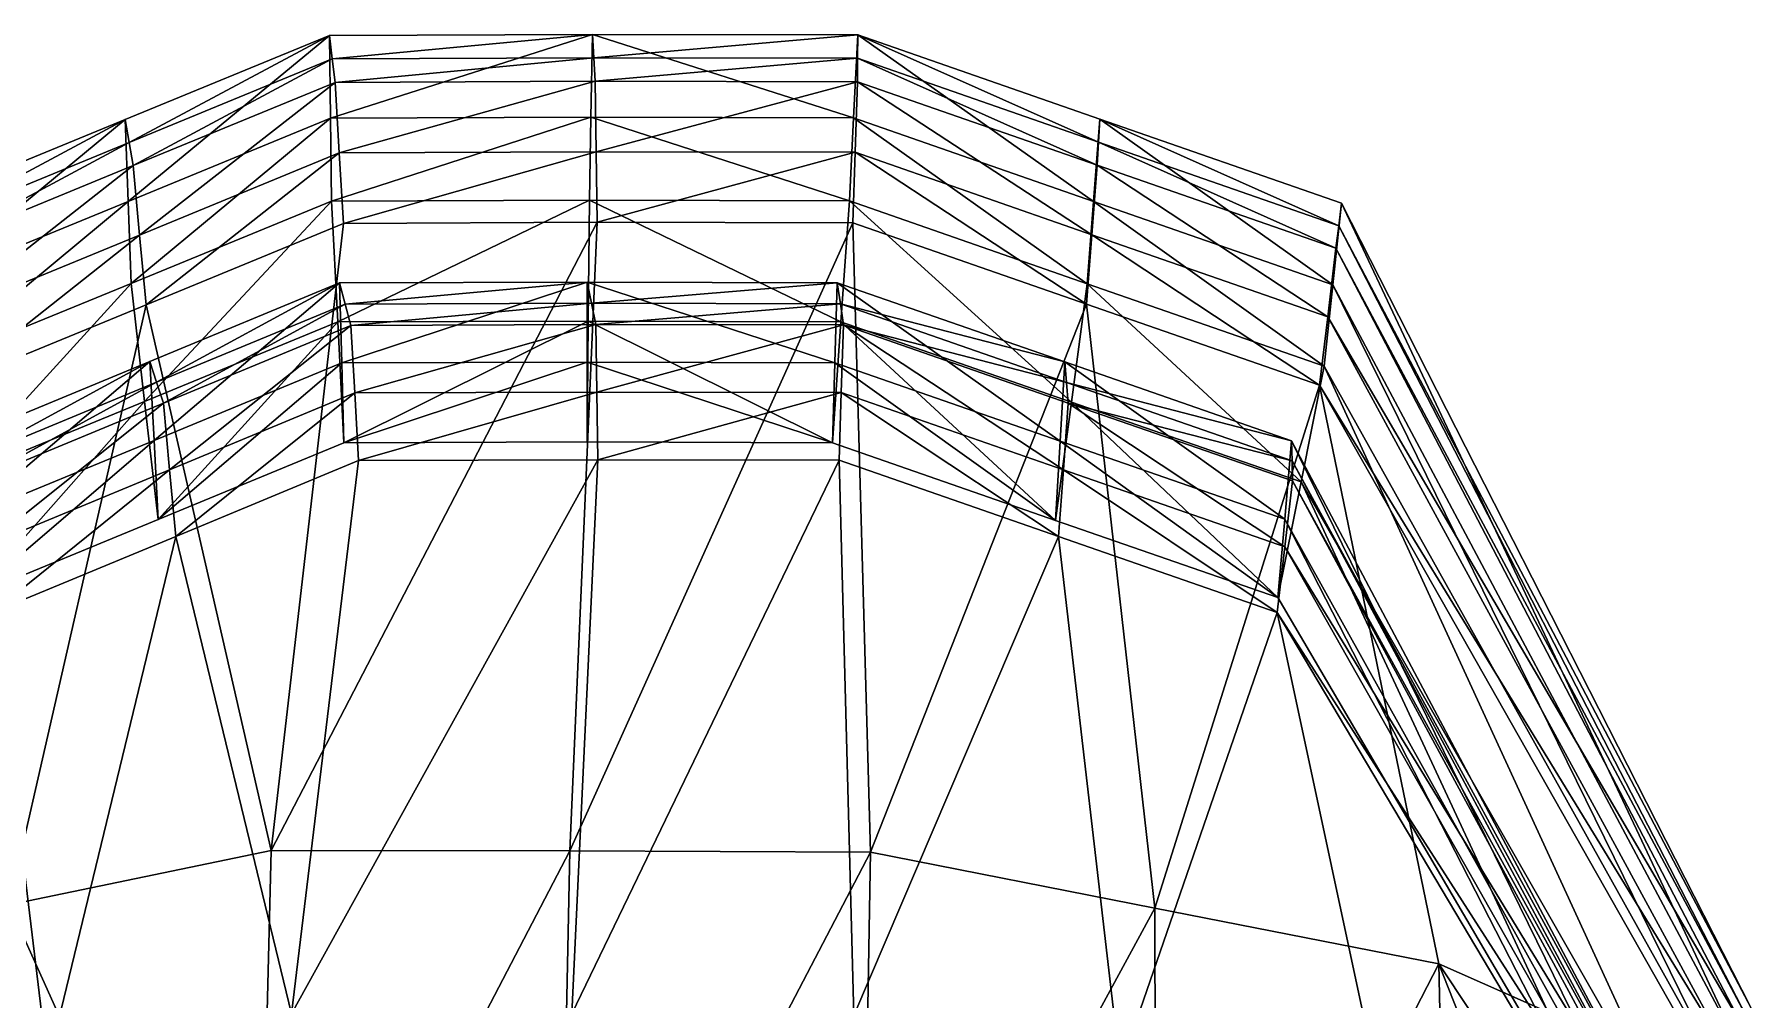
# Model space of a CAD drawing. Extents: x -0.89 to 1.27, y -1.13 to 1.5.
# Drawn here: x -0.004 to 0.617, y 1.153 to 1.502 of the extents above; entities that cross this region are included whole.
import ezdxf

# ---------------------------------------------------------------- set-up
doc = ezdxf.new("R2010")
doc.units = 0
doc.layers.add('NoName2', color=15, linetype='CONTINUOUS')

msp = doc.modelspace()

# ---------------------------------------------------------------- linework, layer by layer
at = {"layer": 'NoName2', "color": 0}
for points in [[(0.103989, 1.493199, 3.071929), (0.197996, 1.502062, 3.091332), (0.102968, 1.501652, 3.091471)], [(0.197996, 1.502062, 3.091332), (0.103323, 1.47172, 3.094223), (0.102968, 1.501652, 3.091471)], [(0.197446, 1.472092, 3.094085), (0.103323, 1.47172, 3.094223), (0.197996, 1.502062, 3.091332)], [(0.198501, 1.493604, 3.071795), (0.197996, 1.502062, 3.091332), (0.103989, 1.493199, 3.071929)], [(0.292414, 1.471889, 3.093835), (0.197446, 1.472092, 3.094085), (0.197996, 1.502062, 3.091332)], [(0.293876, 1.501889, 3.091052), (0.292414, 1.471889, 3.093835), (0.197996, 1.502062, 3.091332)], [(0.198501, 1.493604, 3.071795), (0.293876, 1.501889, 3.091052), (0.197996, 1.502062, 3.091332)], [(0.102968, 1.501652, 3.091471), (0.030188, 1.441656, 3.120996), (0.029123, 1.471263, 3.118521)], [(0.102968, 1.501652, 3.091471), (0.029123, 1.471263, 3.118521), (0.030544, 1.46296, 3.098834)], [(0.103323, 1.47172, 3.094223), (0.030188, 1.441656, 3.120996), (0.102968, 1.501652, 3.091471)], [(0.103989, 1.493199, 3.071929), (0.102968, 1.501652, 3.091471), (0.030544, 1.46296, 3.098834)], [(0.293854, 1.493434, 3.071518), (0.293876, 1.501889, 3.091052), (0.198501, 1.493604, 3.071795)], [(0.379122, 1.441656, 3.119769), (0.292414, 1.471889, 3.093835), (0.293876, 1.501889, 3.091052)], [(0.293854, 1.493434, 3.071518), (0.380898, 1.463083, 3.097534), (0.293876, 1.501889, 3.091052)], [(0.381409, 1.471383, 3.117213), (0.379122, 1.441656, 3.119769), (0.293876, 1.501889, 3.091052)], [(0.293876, 1.501889, 3.091052), (0.380898, 1.463083, 3.097534), (0.381409, 1.471383, 3.117213)], [(0.103989, 1.493199, 3.071929), (0.030544, 1.46296, 3.098834), (0.031966, 1.45464, 3.079149)], [(0.105008, 1.48472, 3.052391), (0.103989, 1.493199, 3.071929), (0.031966, 1.45464, 3.079149)], [(0.105008, 1.48472, 3.052391), (0.198501, 1.493604, 3.071795), (0.103989, 1.493199, 3.071929)], [(0.199006, 1.485119, 3.052234), (0.198501, 1.493604, 3.071795), (0.105008, 1.48472, 3.052391)], [(0.199006, 1.485119, 3.052234), (0.293854, 1.493434, 3.071518), (0.198501, 1.493604, 3.071795)], [(0.293831, 1.484952, 3.051979), (0.293854, 1.493434, 3.071518), (0.199006, 1.485119, 3.052234)], [(0.293831, 1.484952, 3.051979), (0.380385, 1.454766, 3.077848), (0.293854, 1.493434, 3.071518)], [(0.293854, 1.493434, 3.071518), (0.380385, 1.454766, 3.077848), (0.380898, 1.463083, 3.097534)], [(0.105008, 1.48472, 3.052391), (0.031966, 1.45464, 3.079149), (0.034344, 1.429523, 3.061083)], [(0.106492, 1.459247, 3.034652), (0.105008, 1.48472, 3.052391), (0.034344, 1.429523, 3.061083)], [(0.106492, 1.459247, 3.034652), (0.199006, 1.485119, 3.052234), (0.105008, 1.48472, 3.052391)], [(0.199339, 1.459639, 3.034496), (0.199006, 1.485119, 3.052234), (0.106492, 1.459247, 3.034652)], [(0.199339, 1.459639, 3.034496), (0.293831, 1.484952, 3.051979), (0.199006, 1.485119, 3.052234)], [(0.292995, 1.459481, 3.034242), (0.293831, 1.484952, 3.051979), (0.199339, 1.459639, 3.034496)], [(0.292995, 1.459481, 3.034242), (0.378474, 1.429659, 3.059801), (0.293831, 1.484952, 3.051979)], [(0.293831, 1.484952, 3.051979), (0.378474, 1.429659, 3.059801), (0.380385, 1.454766, 3.077848)], [(0.029123, 1.471263, 3.118521), (-0.044775, 1.440929, 3.14559), (-0.042953, 1.432762, 3.125754)], [(0.029123, 1.471263, 3.118521), (-0.042999, 1.411649, 3.147794), (-0.044775, 1.440929, 3.14559)], [(0.030188, 1.441656, 3.120996), (-0.042999, 1.411649, 3.147794), (0.029123, 1.471263, 3.118521)], [(0.030544, 1.46296, 3.098834), (0.029123, 1.471263, 3.118521), (-0.042953, 1.432762, 3.125754)], [(0.103323, 1.47172, 3.094223), (0.031252, 1.412052, 3.123473), (0.030188, 1.441656, 3.120996)], [(0.103677, 1.441789, 3.096956), (0.031252, 1.412052, 3.123473), (0.103323, 1.47172, 3.094223)], [(0.197446, 1.472092, 3.094085), (0.103677, 1.441789, 3.096956), (0.103323, 1.47172, 3.094223)], [(0.196897, 1.44212, 3.096837), (0.103677, 1.441789, 3.096956), (0.197446, 1.472092, 3.094085)], [(0.290949, 1.441889, 3.096623), (0.196897, 1.44212, 3.096837), (0.197446, 1.472092, 3.094085)], [(0.292414, 1.471889, 3.093835), (0.290949, 1.441889, 3.096623), (0.197446, 1.472092, 3.094085)], [(0.376831, 1.41193, 3.122319), (0.290949, 1.441889, 3.096623), (0.292414, 1.471889, 3.093835)], [(0.379122, 1.441656, 3.119769), (0.376831, 1.41193, 3.122319), (0.292414, 1.471889, 3.093835)], [(0.465596, 1.411601, 3.145716), (0.379122, 1.441656, 3.119769), (0.381409, 1.471383, 3.117213)], [(0.380898, 1.463083, 3.097534), (0.467711, 1.432895, 3.123573), (0.381409, 1.471383, 3.117213)], [(0.468707, 1.441057, 3.143392), (0.465596, 1.411601, 3.145716), (0.381409, 1.471383, 3.117213)], [(0.381409, 1.471383, 3.117213), (0.467711, 1.432895, 3.123573), (0.468707, 1.441057, 3.143392)], [(0.030544, 1.46296, 3.098834), (-0.042953, 1.432762, 3.125754), (-0.041126, 1.424616, 3.105916)], [(0.031966, 1.45464, 3.079149), (0.030544, 1.46296, 3.098834), (-0.041126, 1.424616, 3.105916)], [(0.106492, 1.459247, 3.034652), (0.034344, 1.429523, 3.061083), (0.036721, 1.404381, 3.043016)], [(0.107975, 1.433751, 3.016913), (0.106492, 1.459247, 3.034652), (0.036721, 1.404381, 3.043016)], [(0.107975, 1.433751, 3.016913), (0.199339, 1.459639, 3.034496), (0.106492, 1.459247, 3.034652)], [(0.199671, 1.434135, 3.016758), (0.199339, 1.459639, 3.034496), (0.107975, 1.433751, 3.016913)], [(0.199671, 1.434135, 3.016758), (0.292995, 1.459481, 3.034242), (0.199339, 1.459639, 3.034496)], [(0.292158, 1.433986, 3.016497), (0.292995, 1.459481, 3.034242), (0.199671, 1.434135, 3.016758)], [(0.292158, 1.433986, 3.016497), (0.37656, 1.40453, 3.04175), (0.292995, 1.459481, 3.034242)], [(0.292995, 1.459481, 3.034242), (0.37656, 1.40453, 3.04175), (0.378474, 1.429659, 3.059801)], [(0.380385, 1.454766, 3.077848), (0.466719, 1.424752, 3.103752), (0.380898, 1.463083, 3.097534)], [(0.380898, 1.463083, 3.097534), (0.466719, 1.424752, 3.103752), (0.467711, 1.432895, 3.123573)], [(0.031966, 1.45464, 3.079149), (-0.041126, 1.424616, 3.105916), (-0.037854, 1.39983, 3.087526)], [(0.034344, 1.429523, 3.061083), (0.031966, 1.45464, 3.079149), (-0.037854, 1.39983, 3.087526)], [(0.378474, 1.429659, 3.059801), (0.463739, 1.399985, 3.085377), (0.380385, 1.454766, 3.077848)], [(0.380385, 1.454766, 3.077848), (0.463739, 1.399985, 3.085377), (0.466719, 1.424752, 3.103752)], [(0.030188, 1.441656, 3.120996), (-0.041225, 1.382366, 3.150003), (-0.042999, 1.411649, 3.147794)], [(0.031252, 1.412052, 3.123473), (-0.041225, 1.382366, 3.150003), (0.030188, 1.441656, 3.120996)], [(0.103677, 1.441789, 3.096956), (0.036136, 1.369404, 3.1262), (0.031252, 1.412052, 3.123473)], [(0.105939, 1.398151, 3.10021), (0.036136, 1.369404, 3.1262), (0.103677, 1.441789, 3.096956)], [(0.196897, 1.44212, 3.096837), (0.105939, 1.398151, 3.10021), (0.103677, 1.441789, 3.096956)], [(0.196486, 1.398446, 3.100131), (0.105939, 1.398151, 3.10021), (0.196897, 1.44212, 3.096837)], [(0.287836, 1.398199, 3.099942), (0.196486, 1.398446, 3.100131), (0.196897, 1.44212, 3.096837)], [(0.290949, 1.441889, 3.096623), (0.287836, 1.398199, 3.099942), (0.196897, 1.44212, 3.096837)], [(0.371094, 1.369183, 3.125185), (0.287836, 1.398199, 3.099942), (0.290949, 1.441889, 3.096623)], [(0.376831, 1.41193, 3.122319), (0.371094, 1.369183, 3.125185), (0.290949, 1.441889, 3.096623)], [(0.462484, 1.38215, 3.148046), (0.376831, 1.41193, 3.122319), (0.379122, 1.441656, 3.119769)], [(0.465596, 1.411601, 3.145716), (0.462484, 1.38215, 3.148046), (0.379122, 1.441656, 3.119769)], [(0.612441, 1.135971, 3.336438), (0.465596, 1.411601, 3.145716), (0.468707, 1.441057, 3.143392)], [(0.616969, 1.149986, 3.32124), (0.468707, 1.441057, 3.143392), (0.467711, 1.432895, 3.123573)], [(0.616969, 1.149986, 3.32124), (0.612441, 1.135971, 3.336438), (0.468707, 1.441057, 3.143392)], [(0.199671, 1.434135, 3.016758), (0.107975, 1.433751, 3.016913), (0.081944, 1.207129, 2.920161)], [(0.18986, 1.207055, 2.919932), (0.199671, 1.434135, 3.016758), (0.081944, 1.207129, 2.920161)], [(0.292158, 1.433986, 3.016497), (0.199671, 1.434135, 3.016758), (0.18986, 1.207055, 2.919932)], [(0.298471, 1.206519, 2.919621), (0.292158, 1.433986, 3.016497), (0.18986, 1.207055, 2.919932)], [(0.37656, 1.40453, 3.04175), (0.292158, 1.433986, 3.016497), (0.298471, 1.206519, 2.919621)], [(0.034344, 1.429523, 3.061083), (-0.037854, 1.39983, 3.087526), (-0.034578, 1.375069, 3.069133)], [(0.036721, 1.404381, 3.043016), (0.034344, 1.429523, 3.061083), (-0.034578, 1.375069, 3.069133)], [(0.107975, 1.433751, 3.016913), (0.036721, 1.404381, 3.043016), (0.081944, 1.207129, 2.920161)], [(0.37656, 1.40453, 3.04175), (0.460758, 1.375242, 3.067012), (0.378474, 1.429659, 3.059801)], [(0.378474, 1.429659, 3.059801), (0.460758, 1.375242, 3.067012), (0.463739, 1.399985, 3.085377)], [(0.61538, 1.146706, 3.294133), (0.467711, 1.432895, 3.123573), (0.466719, 1.424752, 3.103752)], [(0.61538, 1.146706, 3.294133), (0.616969, 1.149986, 3.32124), (0.467711, 1.432895, 3.123573)], [(0.61379, 1.143427, 3.267027), (0.466719, 1.424752, 3.103752), (0.463739, 1.399985, 3.085377)], [(0.61379, 1.143427, 3.267027), (0.61538, 1.146706, 3.294133), (0.466719, 1.424752, 3.103752)], [(0.031252, 1.412052, 3.123473), (-0.033717, 1.340692, 3.152206), (-0.041225, 1.382366, 3.150003)], [(0.036136, 1.369404, 3.1262), (-0.033717, 1.340692, 3.152206), (0.031252, 1.412052, 3.123473)], [(0.106575, 1.412244, 3.102257), (0.040501, 1.376354, 3.125756), (0.038086, 1.3839, 3.128232)], [(0.106575, 1.412244, 3.102257), (0.038086, 1.3839, 3.128232), (0.039551, 1.355327, 3.128579)], [(0.107387, 1.383379, 3.102856), (0.106575, 1.412244, 3.102257), (0.039551, 1.355327, 3.128579)], [(0.108628, 1.404578, 3.099915), (0.040501, 1.376354, 3.125756), (0.106575, 1.412244, 3.102257)], [(0.196145, 1.412546, 3.102193), (0.106575, 1.412244, 3.102257), (0.107387, 1.383379, 3.102856)], [(0.196145, 1.412546, 3.102193), (0.108628, 1.404578, 3.099915), (0.106575, 1.412244, 3.102257)], [(0.19611, 1.383658, 3.102797), (0.196145, 1.412546, 3.102193), (0.107387, 1.383379, 3.102856)], [(0.197714, 1.404903, 3.099835), (0.108628, 1.404578, 3.099915), (0.196145, 1.412546, 3.102193)], [(0.285612, 1.383412, 3.102638), (0.196145, 1.412546, 3.102193), (0.19611, 1.383658, 3.102797)], [(0.286504, 1.412316, 3.102018), (0.197714, 1.404903, 3.099835), (0.196145, 1.412546, 3.102193)], [(0.286504, 1.412316, 3.102018), (0.196145, 1.412546, 3.102193), (0.285612, 1.383412, 3.102638)], [(0.287603, 1.404687, 3.099647), (0.197714, 1.404903, 3.099835), (0.286504, 1.412316, 3.102018)], [(0.367027, 1.355069, 3.12766), (0.286504, 1.412316, 3.102018), (0.285612, 1.383412, 3.102638)], [(0.368699, 1.383699, 3.127266), (0.286504, 1.412316, 3.102018), (0.367027, 1.355069, 3.12766)], [(0.368699, 1.383699, 3.127266), (0.287603, 1.404687, 3.099647), (0.286504, 1.412316, 3.102018)], [(0.454135, 1.340335, 3.150451), (0.371094, 1.369183, 3.125185), (0.376831, 1.41193, 3.122319)], [(0.462484, 1.38215, 3.148046), (0.454135, 1.340335, 3.150451), (0.376831, 1.41193, 3.122319)], [(0.607911, 1.121956, 3.351636), (0.462484, 1.38215, 3.148046), (0.465596, 1.411601, 3.145716)], [(0.612441, 1.135971, 3.336438), (0.607911, 1.121956, 3.351636), (0.465596, 1.411601, 3.145716)], [(0.036721, 1.404381, 3.043016), (-0.034578, 1.375069, 3.069133), (-0.012745, 1.187488, 2.937512)], [(0.081944, 1.207129, 2.920161), (0.036721, 1.404381, 3.043016), (-0.012745, 1.187488, 2.937512)], [(0.108628, 1.404578, 3.099915), (0.042917, 1.368809, 3.123279), (0.040501, 1.376354, 3.125756)], [(0.11068, 1.396911, 3.097569), (0.042917, 1.368809, 3.123279), (0.108628, 1.404578, 3.099915)], [(0.197714, 1.404903, 3.099835), (0.11068, 1.396911, 3.097569), (0.108628, 1.404578, 3.099915)], [(0.199283, 1.397261, 3.097477), (0.11068, 1.396911, 3.097569), (0.197714, 1.404903, 3.099835)], [(0.287603, 1.404687, 3.099647), (0.199283, 1.397261, 3.097477), (0.197714, 1.404903, 3.099835)], [(0.288702, 1.39706, 3.097276), (0.199283, 1.397261, 3.097477), (0.287603, 1.404687, 3.099647)], [(0.369342, 1.376244, 3.124746), (0.288702, 1.39706, 3.097276), (0.287603, 1.404687, 3.099647)], [(0.369342, 1.376244, 3.124746), (0.287603, 1.404687, 3.099647), (0.368699, 1.383699, 3.127266)], [(0.401309, 1.186293, 2.93617), (0.37656, 1.40453, 3.04175), (0.298471, 1.206519, 2.919621)], [(0.460758, 1.375242, 3.067012), (0.37656, 1.40453, 3.04175), (0.401309, 1.186293, 2.93617)], [(0.105939, 1.398151, 3.10021), (0.041015, 1.326758, 3.128928), (0.036136, 1.369404, 3.1262)], [(0.108199, 1.354514, 3.103453), (0.041015, 1.326758, 3.128928), (0.105939, 1.398151, 3.10021)], [(0.11068, 1.396911, 3.097569), (0.045157, 1.344711, 3.104674), (0.042917, 1.368809, 3.123279)], [(0.112091, 1.372462, 3.079277), (0.045157, 1.344711, 3.104674), (0.11068, 1.396911, 3.097569)], [(0.196486, 1.398446, 3.100131), (0.108199, 1.354514, 3.103453), (0.105939, 1.398151, 3.10021)], [(0.196075, 1.35477, 3.103401), (0.108199, 1.354514, 3.103453), (0.196486, 1.398446, 3.100131)], [(0.112091, 1.372462, 3.079277), (0.11068, 1.396911, 3.097569), (0.199283, 1.397261, 3.097477)], [(0.19961, 1.372803, 3.079185), (0.112091, 1.372462, 3.079277), (0.199283, 1.397261, 3.097477)], [(0.284719, 1.354509, 3.103258), (0.196075, 1.35477, 3.103401), (0.196486, 1.398446, 3.100131)], [(0.287836, 1.398199, 3.099942), (0.284719, 1.354509, 3.103258), (0.196486, 1.398446, 3.100131)], [(0.19961, 1.372803, 3.079185), (0.199283, 1.397261, 3.097477), (0.288702, 1.39706, 3.097276)], [(0.287924, 1.372612, 3.078988), (0.19961, 1.372803, 3.079185), (0.288702, 1.39706, 3.097276)], [(0.365352, 1.32644, 3.128052), (0.284719, 1.354509, 3.103258), (0.287836, 1.398199, 3.099942)], [(0.371094, 1.369183, 3.125185), (0.365352, 1.32644, 3.128052), (0.287836, 1.398199, 3.099942)], [(0.287924, 1.372612, 3.078988), (0.288702, 1.39706, 3.097276), (0.368195, 1.344706, 3.103636)], [(0.288702, 1.39706, 3.097276), (0.369985, 1.368788, 3.122225), (0.368195, 1.344706, 3.103636)], [(0.369985, 1.368788, 3.122225), (0.288702, 1.39706, 3.097276), (0.369342, 1.376244, 3.124746)], [(0.609322, 1.132474, 3.240723), (0.463739, 1.399985, 3.085377), (0.460758, 1.375242, 3.067012)], [(0.609322, 1.132474, 3.240723), (0.61379, 1.143427, 3.267027), (0.463739, 1.399985, 3.085377)], [(0.038086, 1.3839, 3.128232), (-0.030451, 1.355587, 3.15422), (-0.028332, 1.327312, 3.154319)], [(0.038086, 1.3839, 3.128232), (-0.027674, 1.348166, 3.151613), (-0.030451, 1.355587, 3.15422)], [(0.039551, 1.355327, 3.128579), (0.038086, 1.3839, 3.128232), (-0.028332, 1.327312, 3.154319)], [(0.040501, 1.376354, 3.125756), (-0.027674, 1.348166, 3.151613), (0.038086, 1.3839, 3.128232)], [(0.107387, 1.383379, 3.102856), (0.039551, 1.355327, 3.128579), (0.041015, 1.326758, 3.128928)], [(0.108199, 1.354514, 3.103453), (0.107387, 1.383379, 3.102856), (0.041015, 1.326758, 3.128928)], [(0.19611, 1.383658, 3.102797), (0.107387, 1.383379, 3.102856), (0.108199, 1.354514, 3.103453)], [(0.196075, 1.35477, 3.103401), (0.19611, 1.383658, 3.102797), (0.108199, 1.354514, 3.103453)], [(0.284719, 1.354509, 3.103258), (0.19611, 1.383658, 3.102797), (0.196075, 1.35477, 3.103401)], [(0.285612, 1.383412, 3.102638), (0.19611, 1.383658, 3.102797), (0.284719, 1.354509, 3.103258)], [(0.365352, 1.32644, 3.128052), (0.285612, 1.383412, 3.102638), (0.284719, 1.354509, 3.103258)], [(0.367027, 1.355069, 3.12766), (0.285612, 1.383412, 3.102638), (0.365352, 1.32644, 3.128052)], [(0.448232, 1.326872, 3.152701), (0.368699, 1.383699, 3.127266), (0.367027, 1.355069, 3.12766)], [(0.450681, 1.355233, 3.152536), (0.369342, 1.376244, 3.124746), (0.368699, 1.383699, 3.127266)], [(0.450681, 1.355233, 3.152536), (0.368699, 1.383699, 3.127266), (0.448232, 1.326872, 3.152701)], [(0.594548, 1.09482, 3.353225), (0.454135, 1.340335, 3.150451), (0.462484, 1.38215, 3.148046)], [(0.607911, 1.121956, 3.351636), (0.594548, 1.09482, 3.353225), (0.462484, 1.38215, 3.148046)], [(0.040501, 1.376354, 3.125756), (-0.024892, 1.340758, 3.149005), (-0.027674, 1.348166, 3.151613)], [(0.042917, 1.368809, 3.123279), (-0.024892, 1.340758, 3.149005), (0.040501, 1.376354, 3.125756)], [(0.112091, 1.372462, 3.079277), (0.047395, 1.320593, 3.08607), (0.045157, 1.344711, 3.104674)], [(0.113501, 1.34803, 3.060986), (0.047395, 1.320593, 3.08607), (0.112091, 1.372462, 3.079277)], [(0.113501, 1.34803, 3.060986), (0.112091, 1.372462, 3.079277), (0.19961, 1.372803, 3.079185)], [(0.199938, 1.348365, 3.060893), (0.113501, 1.34803, 3.060986), (0.19961, 1.372803, 3.079185)], [(0.199938, 1.348365, 3.060893), (0.19961, 1.372803, 3.079185), (0.287924, 1.372612, 3.078988)], [(0.287146, 1.348182, 3.060695), (0.199938, 1.348365, 3.060893), (0.287924, 1.372612, 3.078988)], [(0.287146, 1.348182, 3.060695), (0.287924, 1.372612, 3.078988), (0.366402, 1.320602, 3.085028)], [(0.287924, 1.372612, 3.078988), (0.368195, 1.344706, 3.103636), (0.366402, 1.320602, 3.085028)], [(0.450872, 1.347962, 3.149865), (0.369342, 1.376244, 3.124746), (0.450681, 1.355233, 3.152536)], [(0.450872, 1.347962, 3.149865), (0.369985, 1.368788, 3.122225), (0.369342, 1.376244, 3.124746)], [(0.503914, 1.166222, 2.952738), (0.460758, 1.375242, 3.067012), (0.401309, 1.186293, 2.93617)], [(0.604854, 1.121522, 3.21442), (0.460758, 1.375242, 3.067012), (0.503914, 1.166222, 2.952738)], [(0.604854, 1.121522, 3.21442), (0.609322, 1.132474, 3.240723), (0.460758, 1.375242, 3.067012)], [(0.036136, 1.369404, 3.1262), (-0.026214, 1.299037, 3.154412), (-0.033717, 1.340692, 3.152206)], [(0.041015, 1.326758, 3.128928), (-0.026214, 1.299037, 3.154412), (0.036136, 1.369404, 3.1262)], [(0.042917, 1.368809, 3.123279), (-0.021822, 1.316972, 3.130086), (-0.024892, 1.340758, 3.149005)], [(0.045157, 1.344711, 3.104674), (-0.021822, 1.316972, 3.130086), (0.042917, 1.368809, 3.123279)], [(0.445779, 1.298513, 3.152867), (0.365352, 1.32644, 3.128052), (0.371094, 1.369183, 3.125185)], [(0.368195, 1.344706, 3.103636), (0.369985, 1.368788, 3.122225), (0.448266, 1.316913, 3.128297)], [(0.369985, 1.368788, 3.122225), (0.451061, 1.340678, 3.147196), (0.448266, 1.316913, 3.128297)], [(0.451061, 1.340678, 3.147196), (0.369985, 1.368788, 3.122225), (0.450872, 1.347962, 3.149865)], [(0.454135, 1.340335, 3.150451), (0.445779, 1.298513, 3.152867), (0.371094, 1.369183, 3.125185)], [(0.039551, 1.355327, 3.128579), (-0.028332, 1.327312, 3.154319), (-0.026214, 1.299037, 3.154412)], [(0.041015, 1.326758, 3.128928), (0.039551, 1.355327, 3.128579), (-0.026214, 1.299037, 3.154412)], [(0.445779, 1.298513, 3.152867), (0.367027, 1.355069, 3.12766), (0.365352, 1.32644, 3.128052)], [(0.448232, 1.326872, 3.152701), (0.367027, 1.355069, 3.12766), (0.445779, 1.298513, 3.152867)], [(0.450681, 1.355233, 3.152536), (0.448232, 1.326872, 3.152701), (0.585158, 1.081086, 3.341043)], [(0.589134, 1.094486, 3.327271), (0.450681, 1.355233, 3.152536), (0.585158, 1.081086, 3.341043)], [(0.589134, 1.094486, 3.327271), (0.450872, 1.347962, 3.149865), (0.450681, 1.355233, 3.152536)], [(0.113501, 1.34803, 3.060986), (0.089286, 1.148147, 2.947851), (0.047395, 1.320593, 3.08607)], [(0.199938, 1.348365, 3.060893), (0.089286, 1.148147, 2.947851), (0.113501, 1.34803, 3.060986)], [(0.190538, 1.148064, 2.947664), (0.089286, 1.148147, 2.947851), (0.199938, 1.348365, 3.060893)], [(0.287146, 1.348182, 3.060695), (0.190538, 1.148064, 2.947664), (0.199938, 1.348365, 3.060893)], [(0.292436, 1.147554, 2.947404), (0.190538, 1.148064, 2.947664), (0.287146, 1.348182, 3.060695)], [(0.366402, 1.320602, 3.085028), (0.292436, 1.147554, 2.947404), (0.287146, 1.348182, 3.060695)], [(0.588293, 1.091609, 3.311504), (0.451061, 1.340678, 3.147196), (0.450872, 1.347962, 3.149865)], [(0.588293, 1.091609, 3.311504), (0.450872, 1.347962, 3.149865), (0.589134, 1.094486, 3.327271)], [(0.045157, 1.344711, 3.104674), (-0.018752, 1.293206, 3.111164), (-0.021822, 1.316972, 3.130086)], [(0.047395, 1.320593, 3.08607), (-0.018752, 1.293206, 3.111164), (0.045157, 1.344711, 3.104674)], [(0.366402, 1.320602, 3.085028), (0.368195, 1.344706, 3.103636), (0.44547, 1.293172, 3.109388)], [(0.368195, 1.344706, 3.103636), (0.448266, 1.316913, 3.128297), (0.44547, 1.293172, 3.109388)], [(0.587452, 1.088732, 3.295738), (0.448266, 1.316913, 3.128297), (0.451061, 1.340678, 3.147196)], [(0.587452, 1.088732, 3.295738), (0.451061, 1.340678, 3.147196), (0.588293, 1.091609, 3.311504)], [(0.581179, 1.067687, 3.354814), (0.445779, 1.298513, 3.152867), (0.454135, 1.340335, 3.150451)], [(0.594548, 1.09482, 3.353225), (0.581179, 1.067687, 3.354814), (0.454135, 1.340335, 3.150451)], [(0.448232, 1.326872, 3.152701), (0.445779, 1.298513, 3.152867), (0.581179, 1.067687, 3.354814)], [(0.448232, 1.326872, 3.152701), (0.581179, 1.067687, 3.354814), (0.585158, 1.081086, 3.341043)], [(0.047395, 1.320593, 3.08607), (0.001115, 1.129799, 2.964523), (-0.018752, 1.293206, 3.111164)], [(0.089286, 1.148147, 2.947851), (0.001115, 1.129799, 2.964523), (0.047395, 1.320593, 3.08607)], [(0.38872, 1.128643, 2.963365), (0.292436, 1.147554, 2.947404), (0.366402, 1.320602, 3.085028)], [(0.44547, 1.293172, 3.109388), (0.38872, 1.128643, 2.963365), (0.366402, 1.320602, 3.085028)], [(0.583306, 1.07843, 3.269083), (0.44547, 1.293172, 3.109388), (0.448266, 1.316913, 3.128297)], [(0.583306, 1.07843, 3.269083), (0.448266, 1.316913, 3.128297), (0.587452, 1.088732, 3.295738)], [(0.001115, 1.129799, 2.964523), (-0.08711, 1.111487, 2.981208), (-0.018752, 1.293206, 3.111164)], [(0.4848, 1.109867, 2.979342), (0.38872, 1.128643, 2.963365), (0.44547, 1.293172, 3.109388)], [(0.579159, 1.068129, 3.242429), (0.44547, 1.293172, 3.109388), (0.583306, 1.07843, 3.269083)], [(0.579159, 1.068129, 3.242429), (0.4848, 1.109867, 2.979342), (0.44547, 1.293172, 3.109388)], [(0.081944, 1.207129, 2.920161), (-0.012745, 1.187488, 2.937512), (0.076452, 0.989329, 2.851511)], [(0.18986, 1.207055, 2.919932), (0.081944, 1.207129, 2.920161), (0.076452, 0.989329, 2.851511)], [(0.185346, 0.989892, 2.85155), (0.18986, 1.207055, 2.919932), (0.076452, 0.989329, 2.851511)], [(0.298471, 1.206519, 2.919621), (0.18986, 1.207055, 2.919932), (0.185346, 0.989892, 2.85155)], [(0.29473, 0.990132, 2.851538), (0.298471, 1.206519, 2.919621), (0.185346, 0.989892, 2.85155)], [(0.401309, 1.186293, 2.93617), (0.298471, 1.206519, 2.919621), (0.29473, 0.990132, 2.851538)], [(0.076452, 0.989329, 2.851511), (-0.012745, 1.187488, 2.937512), (-0.030043, 0.966159, 2.851492)], [(0.401788, 0.967718, 2.85152), (0.401309, 1.186293, 2.93617), (0.29473, 0.990132, 2.851538)], [(0.503914, 1.166222, 2.952738), (0.401309, 1.186293, 2.93617), (0.401788, 0.967718, 2.85152)], [(0.508662, 0.945425, 2.851514), (0.503914, 1.166222, 2.952738), (0.401788, 0.967718, 2.85152)], [(0.608418, 0.901531, 2.851521), (0.606622, 1.011536, 3.032973), (0.503914, 1.166222, 2.952738)], [(0.508662, 0.945425, 2.851514), (0.608418, 0.901531, 2.851521), (0.503914, 1.166222, 2.952738)], [(0.606622, 1.011536, 3.032973), (0.604854, 1.121522, 3.21442), (0.503914, 1.166222, 2.952738)]]:
    msp.add_3dface(points, dxfattribs=at)

doc.saveas('drawing.dxf')
